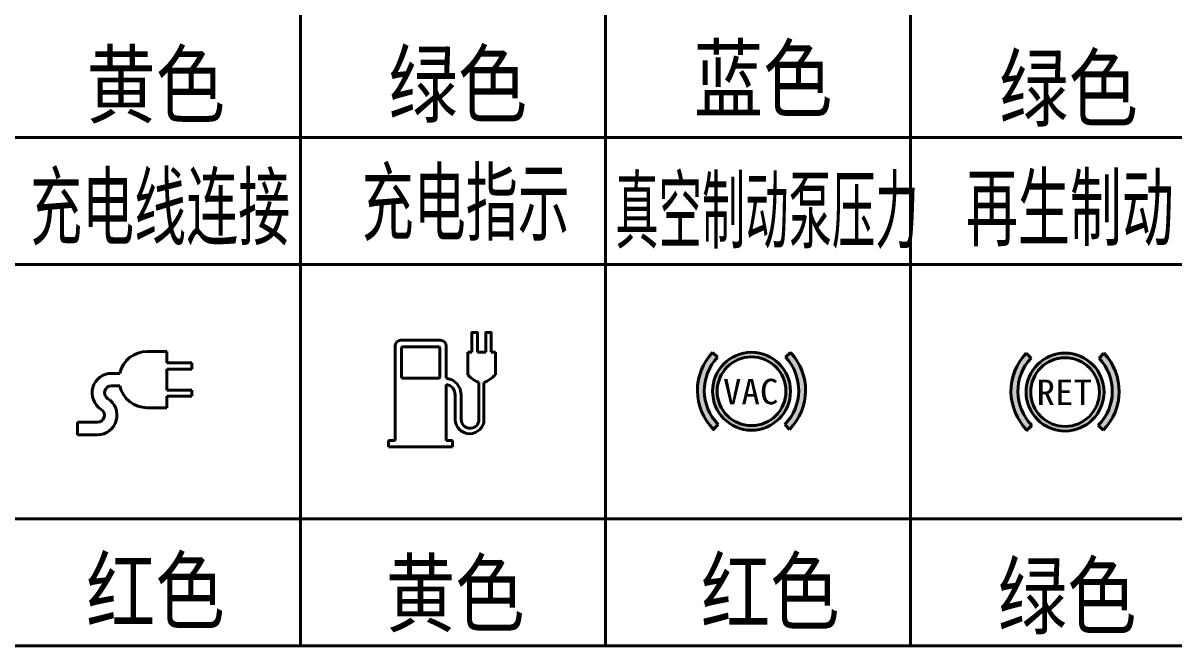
# Model space of a CAD drawing. Header units: millimetres. Extents: x 0 to 1188, y 0 to 840.
# Drawn here: x 672 to 762.5, y 117.2 to 166.2 of the extents above; entities that cross this region are included whole.
import ezdxf

# ---------------------------------------------------------------- set-up
doc = ezdxf.new("R2010")
doc.units = ezdxf.units.MM
doc.linetypes.add('1', pattern=[0])
doc.layers.add('1轮廓实线层', color=7, linetype='Continuous', lineweight=40)
doc.layers.add('1轮廓层', color=7, linetype='Continuous')
doc.styles.get("Standard").update_dxf_attribs({"font": ''})
doc.styles.add('样式 2', font='', dxfattribs={"height": 5})
doc.styles.get('Standard').set_extended_font_data('SimSun')
doc.styles.get('样式 2').set_extended_font_data('DotumChe')

msp = doc.modelspace()

# ---------------------------------------------------------------- hatches: boundary and pattern name
at = {"layer": '1轮廓实线层'}
h = msp.add_hatch(color=1, dxfattribs=at)
edge = h.paths.add_edge_path()
edge.add_line((726.629541403923, 139.9087522586617), (726.2465906615234, 140.291703001061))
edge.add_arc((729.4004730114873, 137.2955051271092), 4.350192590826866, 136.468708649121, 224.7198556000363)
edge.add_line((726.3094189880405, 134.2345313275782), (726.692231260733, 134.6173436002707))
edge.add_arc((729.4004730114873, 137.2955051271092), 3.808821674004546, 136.6775210682092, 224.680036589828, ccw=False)
h = msp.add_hatch(color=1, dxfattribs=at)
edge = h.paths.add_edge_path()
edge.add_arc((729.3065906615236, 137.2317030010615), 3.065048314871552, 0, 360)
edge = h.paths.add_edge_path(flags=16)
edge.add_arc((729.3065906615236, 137.2317030010615), 2.7044543954749, 0, 360)
h = msp.add_hatch(color=1, dxfattribs=at)
edge = h.paths.add_edge_path()
edge.add_line((731.9836399191242, 139.9087522586617), (732.366590661524, 140.291703001061))
edge.add_arc((729.2127083115602, 137.2955051271092), 4.350192590826866, -44.687314836264875, 43.53129135087897, ccw=False)
edge.add_line((732.3055002964666, 134.2362873651016), (731.922686739101, 134.6191009224665))
edge.add_arc((729.2127083115602, 137.2955051271092), 3.808821674004546, 315.3571295415709, 403.3224789317908)
h = msp.add_hatch(color=3, dxfattribs=at)
edge = h.paths.add_edge_path()
edge.add_line((751.3018907620615, 139.8445299734628), (750.9189400196619, 140.2274807158622))
edge.add_arc((754.0728223696258, 137.2312828419103), 4.350192590826866, 136.468708649121, 224.7198556000363)
edge.add_line((750.981768346179, 134.1703090423794), (751.3645806188715, 134.5531213150718))
edge.add_arc((754.0728223696258, 137.2312828419103), 3.808821674004546, 136.6775210682092, 224.680036589828, ccw=False)
h = msp.add_hatch(color=3, dxfattribs=at)
edge = h.paths.add_edge_path()
edge.add_arc((753.9789400196621, 137.1674807158627), 3.065048314871552, 0, 360)
edge = h.paths.add_edge_path(flags=16)
edge.add_arc((753.9789400196621, 137.1674807158627), 2.7044543954749, 0, 360)
h = msp.add_hatch(color=3, dxfattribs=at)
edge = h.paths.add_edge_path()
edge.add_line((756.6559892772627, 139.8445299734628), (757.0389400196625, 140.2274807158622))
edge.add_arc((753.8850576696987, 137.2312828419103), 4.350192590826866, -44.687314836264875, 43.53129135087897, ccw=False)
edge.add_line((756.977849654605, 134.1720650799027), (756.5950360972395, 134.5548786372676))
edge.add_arc((753.8850576696987, 137.2312828419103), 3.808821674004546, 315.3571295415709, 403.3224789317908)

# ---------------------------------------------------------------- linework, layer by layer
at = {"layer": '1轮廓实线层', "color": 3}
for p, q in [((693.8268358477735, 197.1920842032007), (693.8268358477735, 117.1920842032)), ((717.8268358477735, 197.1920842032007), (717.8268358477735, 117.1920842032)), ((741.8268358477735, 197.1920842032007), (741.8268358477735, 117.1920842032)), ((586.8268358477726, 157.1920842032), (933.8268358477717, 157.1920842032007)), ((621.8268358477726, 147.1920842032), (933.8268358477717, 147.1920842032002)), ((586.8268358477726, 127.1920842032), (933.8268358477717, 127.1920842031998)), ((586.8268358477726, 117.1920842032), (933.8268358477717, 117.1920842031998))]:
    msp.add_line(p, q, dxfattribs=at)
at = {"layer": '1轮廓实线层', "color": 2}
for p, q in [((701.2914001153367, 140.9703646898652), (701.2593138239672, 140.8020985863882)), ((701.2593138239672, 140.8020985863882), (701.2593138239672, 133.3670514468918)), ((701.387658989448, 141.112005998375), (701.2914001153367, 140.9703646898652)), ((701.5293002979579, 141.2082648724859), (701.387658989448, 141.112005998375)), ((701.6975664014344, 141.2403836727631), (701.5293002979579, 141.2082648724859)), ((704.8461840958257, 141.2399610569701), (701.6975664014344, 141.2403836727631)), ((701.7678506587222, 140.6718679042924), (701.7662577222709, 140.6564261733893)), ((701.7662577222709, 140.6564261733893), (701.7662577222709, 138.3476435866537)), ((701.7723693968182, 140.686301859073), (701.7678506587222, 140.6718679042924)), ((701.7889814483788, 140.7108135750732), (701.7723693968182, 140.686301859073)), ((701.8134931643799, 140.7273931177265), (701.7889814483788, 140.7108135750732)), ((701.8279271191595, 140.7319118558225), (701.8134931643799, 140.7273931177265)), ((701.843336341155, 140.7335047922734), (701.8279271191595, 140.7319118558225)), ((701.843336341155, 140.7335047922734), (704.7004141561056, 140.7335047922734)), ((704.7158883959155, 140.7319118558225), (704.7004466650133, 140.7335047922734)), ((704.730322350696, 140.7273931177265), (704.7158883959155, 140.7319118558225)), ((704.7548340666972, 140.7107810661669), (704.730322350696, 140.7273931177265)), ((704.7714136093505, 140.6862368412585), (704.7548340666972, 140.7107810661669)), ((704.7759323474465, 140.6718353953843), (704.7714136093505, 140.6862368412585)), ((704.7775252838974, 140.6564261733893), (704.7759323474465, 140.6718353953843)), ((704.7775252838974, 140.6564261733893), (704.7775252838974, 138.3476435866537)), ((705.0144176903959, 141.2081673457642), (704.8461840958257, 141.2399610569701)), ((705.1560915078135, 141.1119734894678), (705.0144176903959, 141.2081673457642)), ((705.2523828908306, 140.9703646898652), (705.1560915078135, 141.1119734894678)), ((705.2844691822015, 140.8020985863882), (705.2523828908306, 140.9703646898652)), ((705.2844366732943, 138.2705649677696), (705.2844691822015, 140.8020985863882)), ((706.9751446944306, 140.2988127711255), (707.2985945680593, 140.2988127711255)), ((706.975144694432, 138.5364884678565), (706.975144694432, 140.2988127711255)), ((707.7377328054117, 140.2988127711255), (708.38958676124, 140.2988127711255)), ((708.828724998592, 140.2988127711255), (709.1521748722207, 140.2988127711255)), ((709.1521748722198, 138.5364884678565), (709.1521748722198, 140.2988127711255)), ((701.7662577222709, 138.3476435866537), (701.767818149815, 138.3322343646587)), ((701.767818149815, 138.3322343646587), (701.7723368879106, 138.3178004098781)), ((701.7723368879106, 138.3178004098781), (701.7889489394711, 138.2932886938775)), ((701.7889489394711, 138.2932886938775), (701.8134606554722, 138.2766766423169)), ((701.8134606554722, 138.2766766423169), (701.827862101346, 138.2721579042209)), ((701.827862101346, 138.2721579042209), (701.8433038322478, 138.2705649677696)), ((704.7004141561056, 138.2705649677696), (701.843336341155, 138.2705649677696)), ((704.7004141561056, 138.2705649677696), (704.7158558870083, 138.2721253953137)), ((704.7158558870083, 138.2721253953137), (704.7302573328816, 138.2766766423169)), ((704.7302573328816, 138.2766766423169), (704.7548015577904, 138.2932561849702)), ((704.7548015577904, 138.2932561849702), (704.7714136093505, 138.3177679009714)), ((704.7714136093505, 138.3177679009714), (704.7759323474465, 138.3322018557515)), ((704.7759323474465, 138.3322018557515), (704.7775252838974, 138.3476435866537)), ((705.7476560914638, 138.1383512423367), (705.2844366732943, 138.2705649677696)), ((705.2844366732943, 133.3670514468918), (705.2844366732943, 137.7644012832379)), ((705.2844366732943, 137.7644012832379), (705.5655737024426, 137.6809509185496)), ((705.5655737024426, 137.6809509185496), (705.7962569076726, 137.4998763056501)), ((706.1285629566955, 137.8439505790666), (705.7476560914638, 138.1383512423367)), ((706.3834327888553, 137.4355411783745), (706.1285629566955, 137.8439505790666)), ((705.7962569076726, 137.4998763056501), (705.9503166187196, 137.2504029520796)), ((705.9503166187196, 137.2504029520796), (706.0017457098515, 136.9616263297485)), ((706.0017457098515, 136.9616263297485), (706.0017457098515, 135.0139655869862)), ((706.468541107809, 136.9616263297485), (706.3834327888553, 137.4355411783745)), ((706.4685755919804, 135.0162707700647), (706.468541107809, 136.9616263297485)), ((700.7521748722202, 133.3670514468918), (700.7521748722202, 132.8598149684231)), ((701.2593138239672, 133.3670514468918), (700.7521748722202, 133.3670514468918)), ((705.7915756250413, 133.3670514468918), (705.2844366732943, 133.3670514468918)), ((705.7915756250413, 132.8598149684231), (705.7915756250413, 133.3670514468918)), ((700.7521748722202, 132.8598149684231), (705.7915756250413, 132.8598149684231))]:
    msp.add_line(p, q, dxfattribs=at)
at = {"layer": '1轮廓实线层', "color": 1}
for p, q in [((683.3102474683988, 140.3574493406763), (681.755701787511, 140.3574493406763)), ((683.3102474683988, 140.3574493406763), (683.3102474683988, 139.4574507743)), ((679.6018477575185, 138.6392673766372), (678.9499236990314, 138.6392673766372)), ((683.3102474683988, 139.4574507743), (685.2738848481181, 139.4574507743)), ((683.3102474683988, 138.9665399429391), (683.3102474683988, 137.3301771114307)), ((685.2738848481181, 138.9665399429391), (683.3102474683988, 138.9665399429391)), ((685.2738848481181, 139.4574507743), (685.2738848481181, 138.9665399429391)), ((679.6018477575185, 137.6574496777321), (678.9499236990314, 137.6574496777321)), ((685.2738848481181, 137.3301771114307), (683.3102474683988, 137.3301771114307)), ((683.3102474683988, 136.8392682619774), (683.3102474683988, 135.9392677136937)), ((683.3102474683988, 136.8392682619774), (685.2738848481181, 136.8392682619774)), ((685.2738848481181, 136.8392682619774), (685.2738848481181, 137.3301771114307)), ((683.3102474683988, 135.9392677136937), (681.755701787511, 135.9392677136937)), ((676.2738843200473, 134.7938137316369), (677.8523912758496, 134.7938137316369)), ((676.2738843200473, 134.7938137316369), (676.2738843200473, 133.8119960327317)), ((676.2738843200473, 133.8119960327317), (677.8523912758496, 133.8119960327317))]:
    msp.add_line(p, q, dxfattribs=at)
at = {"layer": '1轮廓实线层', "color": 1, "linetype": '1'}
for p, q in [((726.629541403923, 139.9087522586617), (726.2465906615234, 140.291703001061)), ((726.629541403923, 139.9087522586617), (726.2465906615234, 140.291703001061)), ((731.9836399191242, 139.9087522586617), (732.366590661524, 140.291703001061)), ((731.9836399191242, 139.9087522586617), (732.366590661524, 140.291703001061)), ((726.629541403923, 134.5546537434604), (726.2465906615234, 134.1717030010611)), ((726.692231260733, 134.6173436002707), (726.3094189880405, 134.2345313275782)), ((731.9225495540675, 134.6192381075009), (732.3055002964666, 134.2362873651016)), ((731.922686739101, 134.6191009224665), (732.3055002964666, 134.2362873651016))]:
    msp.add_line(p, q, dxfattribs=at)
at = {"layer": '1轮廓实线层', "color": 3, "linetype": '1'}
for p, q in [((751.3018907620615, 139.8445299734628), (750.9189400196619, 140.2274807158622)), ((751.3018907620615, 139.8445299734628), (750.9189400196619, 140.2274807158622)), ((756.6559892772627, 139.8445299734628), (757.0389400196625, 140.2274807158622)), ((756.6559892772627, 139.8445299734628), (757.0389400196625, 140.2274807158622)), ((751.3018907620615, 134.4904314582616), (750.9189400196619, 134.1074807158623)), ((751.3645806188715, 134.5531213150718), (750.981768346179, 134.1703090423794)), ((756.594898912206, 134.555015822302), (756.977849654605, 134.1720650799027)), ((756.5950360972395, 134.5548786372676), (756.977849654605, 134.1720650799027))]:
    msp.add_line(p, q, dxfattribs=at)
at = {"layer": '1轮廓实线层', "color": 2, "ltscale": 10}
for p, q in [((707.860521542927, 137.9181534134009), (707.860521542927, 135.0162831071675)), ((708.2560041567726, 137.9138660600925), (708.2560041567726, 135.0139655869862))]:
    msp.add_line(p, q, dxfattribs=at)
at = {"layer": '1轮廓实线层', "color": 2}
for points in [[(707.2985945680593, 140.2988127711255), (707.2985945680593, 141.8490780609059), (707.7377328054117, 141.8490780609059), (707.7377328054117, 140.2988127711255)], [(708.828724998592, 140.2988127711255), (708.828724998592, 141.8490780609059), (708.38958676124, 141.8490780609059), (708.38958676124, 140.2988127711255)]]:
    msp.add_lwpolyline(points, dxfattribs=at)
at = {"layer": '1轮廓实线层', "color": 1, "linetype": '1'}
for radius in [3.065048314871552, 3.065048314871552, 2.7044543954749, 2.7044543954749]:
    msp.add_circle((729.3065906615236, 137.2317030010615), radius, dxfattribs=at)
at = {"layer": '1轮廓实线层', "color": 3, "linetype": '1'}
for radius in [3.065048314871552, 3.065048314871552, 2.7044543954749, 2.7044543954749]:
    msp.add_circle((753.9789400196621, 137.1674807158627), radius, dxfattribs=at)
at = {"layer": '1轮廓实线层', "color": 1}
for centre, radius, start, end in [((681.755701787511, 138.1483585271849), 2.209090813491374, 90, 167.1604174510983), ((678.9499236990314, 137.1086829706642), 1.530584529842842, 90, 238.1414054814847), ((678.9499236990314, 137.1086829706642), 0.548766335460326, 90, 238.1414060884787), ((681.755701787511, 138.1483585271849), 2.209090813491374, 192.8395825489017, 270), ((677.8523912758496, 135.3425804387057), 1.530584529842842, 270, 58.14140548148463), ((677.8523912758496, 135.3425804387057), 0.548766335460326, 270, 58.14140608847869)]:
    msp.add_arc(centre, radius, start, end, dxfattribs=at)
at = {"layer": '1轮廓实线层', "color": 1, "linetype": 'Continuous'}
for centre, radius, start, end in [((729.4004730114873, 137.2955051271092), 4.350192590826866, 136.468708649117, 224.7198556000282), ((729.4004730114873, 137.2955051271092), 4.350192590826866, 136.6775210682132, 224.6873148362666), ((729.4004730114873, 137.2955051271092), 3.808821674004546, 136.6775210682132, 224.6800365898355), ((729.4004730114873, 137.2955051271092), 3.808821674004546, 136.6775210682132, 224.6873148362666), ((729.2127083115602, 137.2955051271092), 3.808821674004546, 315.3126851637334, 43.32247893178679), ((729.2127083115602, 137.2955051271092), 3.808821674004546, 315.3571295415726, 43.32247893178679), ((729.2127083115602, 137.2955051271092), 4.350192590826866, 315.3126851637334, 43.53129135088305), ((729.2127083115602, 137.2955051271092), 4.350192590826866, 315.3126851637334, 43.32247893178679)]:
    msp.add_arc(centre, radius, start, end, dxfattribs=at)
at = {"layer": '1轮廓实线层', "color": 3, "linetype": 'Continuous'}
for centre, radius, start, end in [((754.0728223696258, 137.2312828419103), 4.350192590826866, 136.468708649117, 224.7198556000282), ((754.0728223696258, 137.2312828419103), 4.350192590826866, 136.6775210682132, 224.6873148362666), ((754.0728223696258, 137.2312828419103), 3.808821674004546, 136.6775210682132, 224.6800365898355), ((754.0728223696258, 137.2312828419103), 3.808821674004546, 136.6775210682132, 224.6873148362666), ((753.8850576696987, 137.2312828419103), 3.808821674004546, 315.3126851637334, 43.32247893178679), ((753.8850576696987, 137.2312828419103), 3.808821674004546, 315.3571295415726, 43.32247893178679), ((753.8850576696987, 137.2312828419103), 4.350192590826866, 315.3126851637334, 43.53129135088305), ((753.8850576696987, 137.2312828419103), 4.350192590826866, 315.3126851637334, 43.32247893178679)]:
    msp.add_arc(centre, radius, start, end, dxfattribs=at)
at = {"layer": '1轮廓实线层', "color": 2, "ltscale": 10}
for centre, radius, start, end in [((708.7435850082165, 140.1256283734474), 2.377550584732251, 221.9432129076485, 248.1969463670731), ((707.3837345584352, 140.1256283734474), 2.377550584732251, 291.5231674173499, 318.0567870923711), ((707.1288749333116, 135.0139655869862), 1.127129223460323, 180, 0), ((707.1645485673998, 135.0162831071675), 0.6959729755290229, 180.0010156485225, 0)]:
    msp.add_arc(centre, radius, start, end, dxfattribs=at)

# ---------------------------------------------------------------- texts
at = {"layer": '1轮廓实线层', "color": 3}
for s, width, p in [('蓝色', 0.8, (724.7638914526397, 159.3125759150375)), ('黄色', 0.8, (676.9756074842835, 158.8579595779306)), ('绿色', 0.8, (700.7425269839523, 158.8900472362996)), ('绿色', 0.8, (748.7952816780758, 158.5724103982627)), ('充电线连接', 0.6, (672.5475499075637, 149.2629807938677)), ('充电指示', 0.6, (698.6385995570135, 149.6074527268427)), ('再生制动', 0.6, (746.1687635199821, 149.1966576068282)), ('真空制动泵压力', 0.5, (718.5845752215489, 149.0002146592944)), ('红色', 0.8, (676.947392120609, 119.0290790949809)), ('黄色', 0.8, (700.5367866399301, 118.827058156229)), ('红色', 0.8, (725.3185353406132, 118.9824969578956)), ('绿色', 0.8, (748.6848108272532, 118.6318361204296))]:
    msp.add_text(s, height=5, dxfattribs=dict(at, width=width)).set_placement(p)
at = {"layer": '1轮廓层', "color": 1, "style": '样式 2', "width": 1.125}
msp.add_text('VAC', height=2, dxfattribs=at).set_placement((727.0594687923258, 136.2089659926969))
at = {"layer": '1轮廓层', "color": 3, "style": '样式 2', "width": 1.125}
msp.add_text('RET', height=2, dxfattribs=at).set_placement((751.7318181504643, 136.144743707498))

doc.saveas('drawing.dxf')
